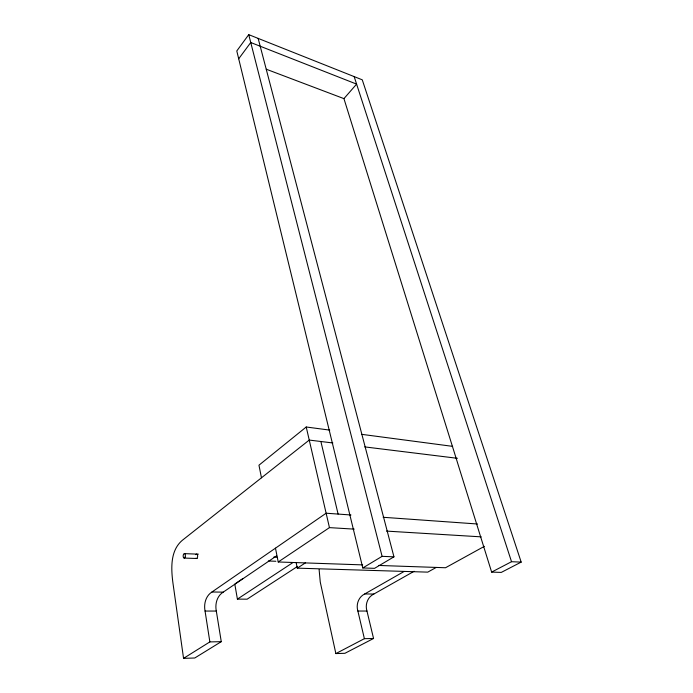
<?xml version="1.0" encoding="UTF-8"?>
<svg xmlns="http://www.w3.org/2000/svg" width="693" height="693" viewBox="0 0 693 693"><rect width="100%" height="100%" fill="white"/><g stroke="black" fill="none" stroke-linecap="round" stroke-linejoin="round"><path stroke-width="1.04" d="M266.251 69.213L343.936 98.631L491.64 572.097L501.264 572.409L521.179 562.11L362.266 79.825L248.735 34.65L236.789 50.953L362.786 567.957L374.566 568.338L393.953 556.834L258.151 38.392M238.704 58.784L250.745 42.516L356.609 84.113L343.936 98.631M329.738 430.11L306.228 427.001L258.957 465.202L261.469 477.798M350.97 514.986L326.126 513.218L211.954 591.995C205.639 595.963 203.673 604.088 205.059 611.061L209.858 641.909L183.558 658.35L172.929 582.934C171.058 568.537 170.097 550.485 182.432 540.219L309.243 440.072L332.865 442.974M276.637 555.829L223.224 592.134C216.9 596.032 214.891 604.123 216.32 611.053L221.266 641.666L194.768 657.995L183.558 658.35M235.611 583.497L242.948 578.508M275.476 548.163L278.222 561.98L329.452 527.624L354.218 529.131M234.788 584.052L237.404 599.107L292.966 562.543M297.557 566.406L247.124 599.185L237.404 599.107M296.188 562.872L297.288 568.147L305.353 562.915M404.028 571.508L364.761 593.936C358.498 596.95 355.856 604.565 357.874 611.035L364.388 638.677L335.862 653.577L320.261 582.094L319.109 569.481M414.128 571.275L373.839 594.048C367.585 597.019 364.908 604.599 366.961 611.035L373.553 638.487L344.932 653.291L335.862 653.577M362.786 567.957L382.094 556.34L393.953 556.834M436.226 567.428L427.78 572.132L297.288 568.147M484.381 546.335L445.521 567.749L378.603 565.445M491.64 572.097L511.529 561.711L521.179 562.11M209.858 641.909L221.266 641.666M364.388 638.677L373.553 638.487M205.059 611.061L216.32 611.053M357.874 611.035L366.961 611.035M211.954 591.995L223.224 592.134M364.761 593.936L373.839 594.048M184.165 558.064L197.115 558.515M268.338 561.001L275.892 561.269M278.222 561.98L362.682 564.89M184.373 553.638L198.389 554.166M273.848 557.025L277.087 557.146M386.512 531.098L481.245 536.858M383.142 517.281L477.529 524.003M364.769 446.907L457.389 458.307M361.807 434.355L452.642 446.361M354.166 76.602L511.529 561.711M248.735 34.65L382.094 556.34M320.876 441.502L338.097 514.067M306.228 427.001L329.452 527.624M195.842 554.686A2.2 1.109 -86.8 0 1 197.332 554.643A2.2 1.109 -86.8 0 1 197.384 557.57A2.2 1.109 -86.8 0 1 195.902 558.203M185.1 557.146A2.218 1.091 -86.6 0 0 184.485 553.646A2.218 1.091 -86.6 0 0 183.229 556.756A2.218 1.091 -86.6 0 0 185.1 557.146"/></g></svg>
